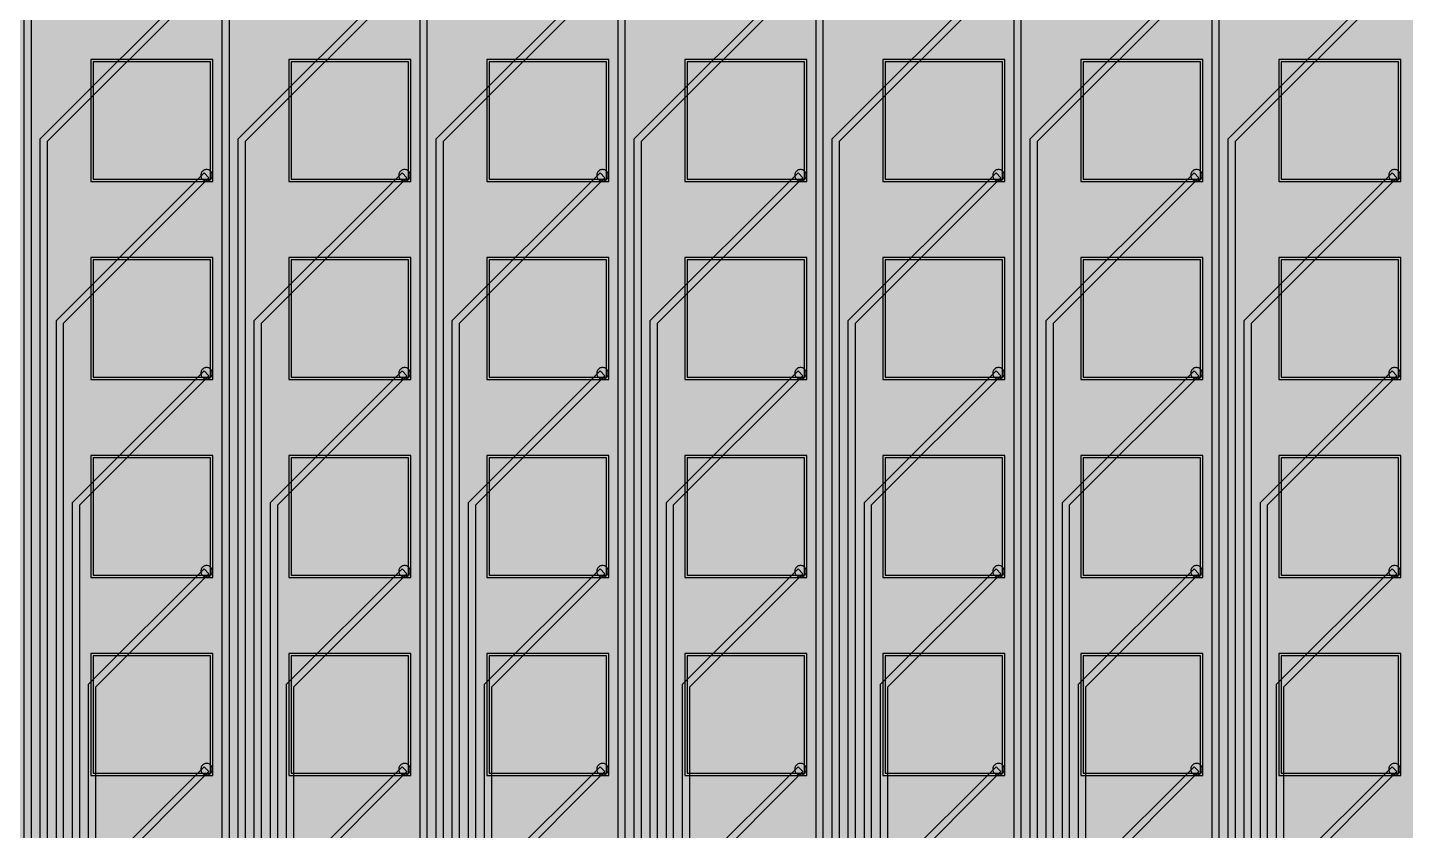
# Model space of a CAD drawing. Header units: metres. Extents: x -7240 to 10960, y -29667 to 1823.
# Drawn here: x 144 to 743, y 996 to 1344 of the extents above; entities that cross this region are included whole.
import ezdxf

# ---------------------------------------------------------------- set-up
doc = ezdxf.new("R2010")
doc.units = ezdxf.units.M
for name, color, linetype in [('Etching', 1, 'CONTINUOUS'), ('EtchingPad', 2, 'CONTINUOUS'), ('Metal1', 4, 'CONTINUOUS'), ('Metal2', 3, 'CONTINUOUS'), ('Polyimide', 7, 'CONTINUOUS')]:
    doc.layers.add(name, color=color, linetype=linetype)

msp = doc.modelspace()

# ---------------------------------------------------------------- hatches: boundary and pattern name
at = {"layer": 'Polyimide'}
msp.add_hatch(color=7, dxfattribs=at).paths.add_polyline_path([(4088.45, -11806.89), (4098.72, -11851.21), (4115.58, -11893.47), (4138.63, -11932.7), (4167.35, -11967.99), (4201.08, -11998.53), (4239.03, -12023.62), (4280.35, -12042.68), (4349.18, -12073.73), (4413.2, -12113.76), (4471.26, -12162.04), (4522.3, -12217.69), (4565.39, -12279.7), (4599.74, -12346.94), (4624.73, -12418.19), (4639.91, -12492.16), (4645, -12567.5), (4639.91, -12642.84), (4624.73, -12716.8), (4599.74, -12788.06), (4565.39, -12855.3), (4522.3, -12917.31), (4471.26, -12972.96), (4413.2, -13021.24), (4349.18, -13061.27), (4280.35, -13092.32), (4239.03, -13111.38), (4201.08, -13136.47), (4167.35, -13167.01), (4138.63, -13202.3), (4115.58, -13241.52), (4098.72, -13283.78), (4088.45, -13328.11), (4085, -13373.48), (4085, -13567.5), (4099.45, -13861.55), (4142.64, -14152.77), (4214.18, -14438.35), (4313.36, -14715.55), (4439.24, -14981.69), (4590.59, -15234.21), (4765.97, -15470.68), (4963.68, -15688.82), (5181.82, -15886.53), (5418.29, -16061.91), (5670.81, -16213.26), (5936.95, -16339.14), (6214.15, -16438.32), (6499.73, -16509.85), (6790.95, -16553.05), (7085, -16567.5), (9960.38, -16567.5), (10038.79, -16571.35), (10116.45, -16582.87), (10192.6, -16601.95), (10266.52, -16628.4), (10337.49, -16661.96), (10404.83, -16702.32), (10467.89, -16749.09), (10526.06, -16801.81), (10578.78, -16859.98), (10625.55, -16923.04), (10665.91, -16990.38), (10699.48, -17061.35), (10725.93, -17135.27), (10745, -17211.43), (10756.52, -17289.08), (10760.38, -17367.5), (10760.38, -21957.3), (10721.61, -22012.91), (10685.97, -22070.59), (10653.58, -22130.14), (10624.53, -22191.39), (10598.92, -22254.16), (10576.82, -22318.25), (10558.3, -22383.46), (10543.41, -22449.6), (10532.21, -22516.46), (10524.72, -22583.84), (10520.97, -22651.53), (10520.97, -22719.32), (10524.72, -22787.01), (10532.21, -22854.38), (10543.41, -22921.24), (10558.3, -22987.38), (10576.82, -23052.6), (10598.92, -23116.68), (10624.53, -23179.45), (10653.58, -23240.71), (10685.97, -23300.26), (10721.61, -23357.93), (10760.38, -23413.54), (10760.38, -28667.5), (10756.52, -28745.91), (10745, -28823.57), (10725.93, -28899.73), (10699.48, -28973.65), (10665.91, -29044.62), (10625.55, -29111.96), (10578.78, -29175.01), (10526.06, -29233.19), (10467.89, -29285.91), (10404.83, -29332.68), (10337.49, -29373.04), (10266.52, -29406.6), (10192.6, -29433.05), (10116.45, -29452.13), (10038.79, -29463.65), (9960.38, -29467.5), (-6239.63, -29467.5), (-6318.04, -29463.65), (-6395.7, -29452.13), (-6471.85, -29433.05), (-6545.77, -29406.6), (-6616.74, -29373.04), (-6684.08, -29332.68), (-6747.14, -29285.91), (-6805.31, -29233.19), (-6858.03, -29175.01), (-6904.8, -29111.96), (-6945.16, -29044.62), (-6978.73, -28973.65), (-7005.18, -28899.73), (-7024.25, -28823.57), (-7035.77, -28745.91), (-7039.63, -28667.5), (-7039.63, -23426.32), (-6999.36, -23370.07), (-6962.33, -23311.63), (-6928.66, -23251.2), (-6898.45, -23188.96), (-6871.81, -23125.12), (-6848.81, -23059.88), (-6829.53, -22993.44), (-6814.04, -22926.02), (-6802.37, -22857.83), (-6794.57, -22789.09), (-6790.67, -22720.02), (-6790.67, -22650.84), (-6794.57, -22581.77), (-6802.37, -22513.03), (-6814.04, -22444.84), (-6829.53, -22377.42), (-6848.81, -22310.98), (-6871.81, -22245.74), (-6898.45, -22181.89), (-6928.66, -22119.66), (-6962.33, -22059.22), (-6999.36, -22000.79), (-7039.63, -21944.54), (-7039.63, -17367.5), (-7035.77, -17289.08), (-7024.25, -17211.43), (-7005.18, -17135.27), (-6978.73, -17061.35), (-6945.16, -16990.38), (-6904.8, -16923.04), (-6858.03, -16859.98), (-6805.31, -16801.81), (-6747.14, -16749.09), (-6684.08, -16702.32), (-6616.74, -16661.96), (-6545.77, -16628.4), (-6471.85, -16601.95), (-6395.7, -16582.87), (-6318.04, -16571.35), (-6239.63, -16567.5), (-3334, -16567.5), (-3039.95, -16553.05), (-2748.73, -16509.85), (-2463.15, -16438.32), (-2185.95, -16339.14), (-1919.81, -16213.26), (-1667.29, -16061.91), (-1430.82, -15886.53), (-1212.68, -15688.82), (-1014.97, -15470.68), (-839.59, -15234.21), (-688.24, -14981.69), (-562.36, -14715.55), (-463.18, -14438.35), (-391.64, -14152.77), (-348.45, -13861.55), (-334, -13567.5), (-334, -13373.48), (-337.45, -13328.11), (-347.72, -13283.78), (-364.58, -13241.52), (-387.63, -13202.3), (-416.35, -13167.01), (-450.08, -13136.47), (-488.03, -13111.38), (-529.35, -13092.32), (-529.35, -13092.32), (-598.18, -13061.27), (-662.2, -13021.24), (-720.26, -12972.96), (-771.3, -12917.31), (-814.39, -12855.3), (-848.74, -12788.06), (-873.73, -12716.8), (-888.91, -12642.84), (-894, -12567.5), (-888.91, -12492.16), (-873.73, -12418.19), (-848.74, -12346.94), (-814.39, -12279.7), (-771.3, -12217.69), (-720.26, -12162.04), (-662.2, -12113.76), (-598.18, -12073.73), (-529.35, -12042.68), (-488.03, -12023.62), (-450.08, -11998.53), (-416.35, -11967.99), (-387.63, -11932.7), (-364.58, -11893.47), (-347.72, -11851.21), (-337.45, -11806.89), (-334, -11761.52), (-334, -11074.31), (-337.45, -11028.94), (-347.72, -10984.62), (-364.58, -10942.36), (-387.63, -10903.13), (-416.35, -10867.84), (-450.08, -10837.3), (-488.03, -10812.21), (-529.35, -10793.16), (-529.35, -10793.16), (-598.18, -10762.1), (-662.2, -10722.07), (-720.26, -10673.8), (-771.3, -10618.15), (-814.39, -10556.13), (-848.74, -10488.89), (-873.73, -10417.64), (-888.91, -10343.67), (-894, -10268.33), (-888.91, -10192.99), (-873.73, -10119.03), (-848.74, -10047.77), (-814.39, -9980.53), (-771.3, -9918.52), (-720.26, -9862.87), (-662.2, -9814.59), (-598.18, -9774.56), (-529.35, -9743.51), (-488.03, -9724.45), (-450.08, -9699.36), (-416.35, -9668.82), (-387.63, -9633.53), (-364.58, -9594.31), (-347.72, -9552.05), (-337.45, -9507.72), (-334, -9462.35), (-334, -8775.14), (-337.45, -8729.78), (-347.72, -8685.45), (-364.58, -8643.19), (-387.63, -8603.96), (-416.35, -8568.68), (-450.08, -8538.14), (-488.03, -8513.05), (-529.35, -8493.99), (-529.35, -8493.99), (-598.18, -8462.94), (-662.2, -8422.91), (-720.26, -8374.63), (-771.3, -8318.98), (-814.39, -8256.97), (-848.74, -8189.73), (-873.73, -8118.47), (-888.91, -8044.5), (-894, -7969.17), (-888.91, -7893.83), (-873.73, -7819.86), (-848.74, -7748.61), (-814.39, -7681.36), (-771.3, -7619.35), (-720.26, -7563.7), (-662.2, -7515.42), (-598.18, -7475.4), (-529.35, -7444.34), (-529.35, -7444.34), (-488.03, -7425.28), (-450.08, -7400.2), (-416.35, -7369.66), (-387.63, -7334.37), (-364.58, -7295.14), (-347.72, -7252.88), (-337.45, -7208.56), (-334, -7163.19), (-334, -6475.98), (-337.45, -6430.61), (-347.72, -6386.29), (-364.58, -6344.02), (-387.63, -6304.8), (-416.35, -6269.51), (-450.08, -6238.97), (-488.03, -6213.88), (-529.35, -6194.82), (-529.35, -6194.82), (-598.18, -6163.77), (-662.2, -6123.74), (-720.26, -6075.46), (-771.3, -6019.81), (-814.39, -5957.8), (-848.74, -5890.56), (-873.73, -5819.31), (-888.91, -5745.34), (-894, -5670), (-888.91, -5594.66), (-873.73, -5520.69), (-848.74, -5449.44), (-814.39, -5382.2), (-771.3, -5320.19), (-720.26, -5264.54), (-662.2, -5216.26), (-598.18, -5176.23), (-529.35, -5145.18), (-529.35, -5145.18), (-488.03, -5126.12), (-450.08, -5101.03), (-416.35, -5070.49), (-387.63, -5035.2), (-364.58, -4995.98), (-347.72, -4953.71), (-337.45, -4909.39), (-334, -4864.02), (-334, 380), (-334, 1522.5), (-289, 1522.5), (-288.78, 1515.63), (-288.1, 1508.79), (-286.98, 1502.02), (-285.42, 1495.32), (-283.43, 1488.75), (-281.01, 1482.32), (-278.17, 1476.06), (-274.93, 1470), (-271.3, 1464.17), (-267.3, 1458.58), (-262.94, 1453.27), (-258.25, 1448.25), (-253.23, 1443.56), (-247.92, 1439.2), (-242.33, 1435.2), (-236.5, 1431.57), (-230.44, 1428.33), (-224.18, 1425.49), (-217.75, 1423.07), (-211.18, 1421.08), (-204.48, 1419.52), (-197.71, 1418.4), (-190.87, 1417.72), (-184, 1417.5), (-177.13, 1417.72), (-170.29, 1418.4), (-163.52, 1419.52), (-156.82, 1421.08), (-150.25, 1423.07), (-143.82, 1425.49), (-137.56, 1428.33), (-131.5, 1431.57), (-125.67, 1435.2), (-120.08, 1439.2), (-114.77, 1443.56), (-109.75, 1448.25), (-105.06, 1453.27), (-100.7, 1458.58), (-96.7, 1464.17), (-93.07, 1470), (-89.83, 1476.06), (-86.99, 1482.32), (-84.57, 1488.75), (-82.58, 1495.32), (-81.02, 1502.02), (-79.9, 1508.79), (-79.22, 1515.63), (-79, 1522.5), (1786, 1522.5), (3835, 1522.5), (3835.21, 1529.04), (3835.86, 1535.55), (3836.92, 1542.01), (3838.41, 1548.38), (3840.31, 1554.64), (3842.61, 1560.77), (3845.31, 1566.73), (3848.4, 1572.5), (3851.85, 1578.06), (3855.66, 1583.38), (3859.82, 1588.43), (3864.29, 1593.21), (3869.07, 1597.68), (3874.12, 1601.84), (3879.44, 1605.65), (3885, 1609.1), (3890.77, 1612.19), (3896.73, 1614.89), (3902.86, 1617.19), (3909.12, 1619.09), (3915.49, 1620.58), (3921.95, 1621.64), (3928.46, 1622.29), (3935, 1622.5), (3941.54, 1622.29), (3948.05, 1621.64), (3954.51, 1620.58), (3960.88, 1619.09), (3967.14, 1617.19), (3973.27, 1614.89), (3979.23, 1612.19), (3985, 1609.1), (3990.56, 1605.65), (3995.88, 1601.84), (4000.93, 1597.68), (4005.71, 1593.21), (4010.18, 1588.43), (4014.34, 1583.38), (4018.15, 1578.06), (4021.6, 1572.5), (4024.69, 1566.73), (4027.39, 1560.77), (4029.69, 1554.64), (4031.59, 1548.38), (4033.08, 1542.01), (4034.14, 1535.55), (4034.79, 1529.04), (4035, 1522.5), (4085, 1522.5), (4085, 380), (4085, 330), (4085, -4864.02), (4088.45, -4909.39), (4098.72, -4953.71), (4115.58, -4995.98), (4138.63, -5035.2), (4167.35, -5070.49), (4201.08, -5101.03), (4239.03, -5126.12), (4280.35, -5145.18), (4280.35, -5145.18), (4349.18, -5176.23), (4413.2, -5216.26), (4471.26, -5264.54), (4522.3, -5320.19), (4565.39, -5382.2), (4599.74, -5449.44), (4624.73, -5520.69), (4639.91, -5594.66), (4645, -5670), (4639.91, -5745.34), (4624.73, -5819.31), (4599.74, -5890.56), (4565.39, -5957.8), (4522.3, -6019.81), (4471.26, -6075.46), (4413.2, -6123.74), (4349.18, -6163.77), (4280.35, -6194.82), (4239.03, -6213.88), (4201.08, -6238.97), (4167.35, -6269.51), (4138.63, -6304.8), (4115.58, -6344.02), (4098.72, -6386.29), (4088.45, -6430.61), (4085, -6475.98), (4085, -11761.52), (4088.45, -11806.89)])

# ---------------------------------------------------------------- linework, layer by layer
at = {"layer": 'Etching'}
for points in [[(219.75, 1280.25), (219.77, 1279.92), (219.84, 1279.6), (219.94, 1279.29), (220.08, 1279), (220.27, 1278.73), (220.48, 1278.48), (220.73, 1278.27), (221, 1278.08), (221.29, 1277.94), (221.6, 1277.84), (221.92, 1277.77), (222.25, 1277.75), (222.58, 1277.77), (222.9, 1277.84), (223.21, 1277.94), (223.5, 1278.08), (223.77, 1278.27), (224.02, 1278.48), (224.23, 1278.73), (224.42, 1279), (224.56, 1279.29), (224.66, 1279.6), (224.73, 1279.92), (224.75, 1280.25), (224.73, 1280.58), (224.66, 1280.9), (224.56, 1281.21), (224.42, 1281.5), (224.23, 1281.77), (224.02, 1282.02), (223.77, 1282.23), (223.5, 1282.42), (223.21, 1282.56), (222.9, 1282.66), (222.58, 1282.73), (222.25, 1282.75), (221.92, 1282.73), (221.6, 1282.66), (221.29, 1282.56), (221, 1282.42), (220.73, 1282.23), (220.48, 1282.02), (220.27, 1281.77), (220.08, 1281.5), (219.94, 1281.21), (219.84, 1280.9), (219.77, 1280.58), (219.75, 1280.25)], [(305.75, 1280.25), (305.77, 1279.92), (305.84, 1279.6), (305.94, 1279.29), (306.08, 1279), (306.27, 1278.73), (306.48, 1278.48), (306.73, 1278.27), (307, 1278.08), (307.29, 1277.94), (307.6, 1277.84), (307.92, 1277.77), (308.25, 1277.75), (308.58, 1277.77), (308.9, 1277.84), (309.21, 1277.94), (309.5, 1278.08), (309.77, 1278.27), (310.02, 1278.48), (310.23, 1278.73), (310.42, 1279), (310.56, 1279.29), (310.66, 1279.6), (310.73, 1279.92), (310.75, 1280.25), (310.73, 1280.58), (310.66, 1280.9), (310.56, 1281.21), (310.42, 1281.5), (310.23, 1281.77), (310.02, 1282.02), (309.77, 1282.23), (309.5, 1282.42), (309.21, 1282.56), (308.9, 1282.66), (308.58, 1282.73), (308.25, 1282.75), (307.92, 1282.73), (307.6, 1282.66), (307.29, 1282.56), (307, 1282.42), (306.73, 1282.23), (306.48, 1282.02), (306.27, 1281.77), (306.08, 1281.5), (305.94, 1281.21), (305.84, 1280.9), (305.77, 1280.58), (305.75, 1280.25)], [(391.75, 1280.25), (391.77, 1279.92), (391.84, 1279.6), (391.94, 1279.29), (392.08, 1279), (392.27, 1278.73), (392.48, 1278.48), (392.73, 1278.27), (393, 1278.08), (393.29, 1277.94), (393.6, 1277.84), (393.92, 1277.77), (394.25, 1277.75), (394.58, 1277.77), (394.9, 1277.84), (395.21, 1277.94), (395.5, 1278.08), (395.77, 1278.27), (396.02, 1278.48), (396.23, 1278.73), (396.42, 1279), (396.56, 1279.29), (396.66, 1279.6), (396.73, 1279.92), (396.75, 1280.25), (396.73, 1280.58), (396.66, 1280.9), (396.56, 1281.21), (396.42, 1281.5), (396.23, 1281.77), (396.02, 1282.02), (395.77, 1282.23), (395.5, 1282.42), (395.21, 1282.56), (394.9, 1282.66), (394.58, 1282.73), (394.25, 1282.75), (393.92, 1282.73), (393.6, 1282.66), (393.29, 1282.56), (393, 1282.42), (392.73, 1282.23), (392.48, 1282.02), (392.27, 1281.77), (392.08, 1281.5), (391.94, 1281.21), (391.84, 1280.9), (391.77, 1280.58), (391.75, 1280.25)], [(477.75, 1280.25), (477.77, 1279.92), (477.84, 1279.6), (477.94, 1279.29), (478.08, 1279), (478.27, 1278.73), (478.48, 1278.48), (478.73, 1278.27), (479, 1278.08), (479.29, 1277.94), (479.6, 1277.84), (479.92, 1277.77), (480.25, 1277.75), (480.58, 1277.77), (480.9, 1277.84), (481.21, 1277.94), (481.5, 1278.08), (481.77, 1278.27), (482.02, 1278.48), (482.23, 1278.73), (482.42, 1279), (482.56, 1279.29), (482.66, 1279.6), (482.73, 1279.92), (482.75, 1280.25), (482.73, 1280.58), (482.66, 1280.9), (482.56, 1281.21), (482.42, 1281.5), (482.23, 1281.77), (482.02, 1282.02), (481.77, 1282.23), (481.5, 1282.42), (481.21, 1282.56), (480.9, 1282.66), (480.58, 1282.73), (480.25, 1282.75), (479.92, 1282.73), (479.6, 1282.66), (479.29, 1282.56), (479, 1282.42), (478.73, 1282.23), (478.48, 1282.02), (478.27, 1281.77), (478.08, 1281.5), (477.94, 1281.21), (477.84, 1280.9), (477.77, 1280.58), (477.75, 1280.25)], [(563.75, 1280.25), (563.77, 1279.92), (563.84, 1279.6), (563.94, 1279.29), (564.08, 1279), (564.27, 1278.73), (564.48, 1278.48), (564.73, 1278.27), (565, 1278.08), (565.29, 1277.94), (565.6, 1277.84), (565.92, 1277.77), (566.25, 1277.75), (566.58, 1277.77), (566.9, 1277.84), (567.21, 1277.94), (567.5, 1278.08), (567.77, 1278.27), (568.02, 1278.48), (568.23, 1278.73), (568.42, 1279), (568.56, 1279.29), (568.66, 1279.6), (568.73, 1279.92), (568.75, 1280.25), (568.73, 1280.58), (568.66, 1280.9), (568.56, 1281.21), (568.42, 1281.5), (568.23, 1281.77), (568.02, 1282.02), (567.77, 1282.23), (567.5, 1282.42), (567.21, 1282.56), (566.9, 1282.66), (566.58, 1282.73), (566.25, 1282.75), (565.92, 1282.73), (565.6, 1282.66), (565.29, 1282.56), (565, 1282.42), (564.73, 1282.23), (564.48, 1282.02), (564.27, 1281.77), (564.08, 1281.5), (563.94, 1281.21), (563.84, 1280.9), (563.77, 1280.58), (563.75, 1280.25)], [(649.75, 1280.25), (649.77, 1279.92), (649.84, 1279.6), (649.94, 1279.29), (650.08, 1279), (650.27, 1278.73), (650.48, 1278.48), (650.73, 1278.27), (651, 1278.08), (651.29, 1277.94), (651.6, 1277.84), (651.92, 1277.77), (652.25, 1277.75), (652.58, 1277.77), (652.9, 1277.84), (653.21, 1277.94), (653.5, 1278.08), (653.77, 1278.27), (654.02, 1278.48), (654.23, 1278.73), (654.42, 1279), (654.56, 1279.29), (654.66, 1279.6), (654.73, 1279.92), (654.75, 1280.25), (654.73, 1280.58), (654.66, 1280.9), (654.56, 1281.21), (654.42, 1281.5), (654.23, 1281.77), (654.02, 1282.02), (653.77, 1282.23), (653.5, 1282.42), (653.21, 1282.56), (652.9, 1282.66), (652.58, 1282.73), (652.25, 1282.75), (651.92, 1282.73), (651.6, 1282.66), (651.29, 1282.56), (651, 1282.42), (650.73, 1282.23), (650.48, 1282.02), (650.27, 1281.77), (650.08, 1281.5), (649.94, 1281.21), (649.84, 1280.9), (649.77, 1280.58), (649.75, 1280.25)], [(735.75, 1280.25), (735.77, 1279.92), (735.84, 1279.6), (735.94, 1279.29), (736.08, 1279), (736.27, 1278.73), (736.48, 1278.48), (736.73, 1278.27), (737, 1278.08), (737.29, 1277.94), (737.6, 1277.84), (737.92, 1277.77), (738.25, 1277.75), (738.58, 1277.77), (738.9, 1277.84), (739.21, 1277.94), (739.5, 1278.08), (739.77, 1278.27), (740.02, 1278.48), (740.23, 1278.73), (740.42, 1279), (740.56, 1279.29), (740.66, 1279.6), (740.73, 1279.92), (740.75, 1280.25), (740.73, 1280.58), (740.66, 1280.9), (740.56, 1281.21), (740.42, 1281.5), (740.23, 1281.77), (740.02, 1282.02), (739.77, 1282.23), (739.5, 1282.42), (739.21, 1282.56), (738.9, 1282.66), (738.58, 1282.73), (738.25, 1282.75), (737.92, 1282.73), (737.6, 1282.66), (737.29, 1282.56), (737, 1282.42), (736.73, 1282.23), (736.48, 1282.02), (736.27, 1281.77), (736.08, 1281.5), (735.94, 1281.21), (735.84, 1280.9), (735.77, 1280.58), (735.75, 1280.25)], [(219.75, 1194.25), (219.77, 1193.92), (219.84, 1193.6), (219.94, 1193.29), (220.08, 1193), (220.27, 1192.73), (220.48, 1192.48), (220.73, 1192.27), (221, 1192.08), (221.29, 1191.94), (221.6, 1191.84), (221.92, 1191.77), (222.25, 1191.75), (222.58, 1191.77), (222.9, 1191.84), (223.21, 1191.94), (223.5, 1192.08), (223.77, 1192.27), (224.02, 1192.48), (224.23, 1192.73), (224.42, 1193), (224.56, 1193.29), (224.66, 1193.6), (224.73, 1193.92), (224.75, 1194.25), (224.73, 1194.58), (224.66, 1194.9), (224.56, 1195.21), (224.42, 1195.5), (224.23, 1195.77), (224.02, 1196.02), (223.77, 1196.23), (223.5, 1196.42), (223.21, 1196.56), (222.9, 1196.66), (222.58, 1196.73), (222.25, 1196.75), (221.92, 1196.73), (221.6, 1196.66), (221.29, 1196.56), (221, 1196.42), (220.73, 1196.23), (220.48, 1196.02), (220.27, 1195.77), (220.08, 1195.5), (219.94, 1195.21), (219.84, 1194.9), (219.77, 1194.58), (219.75, 1194.25)], [(305.75, 1194.25), (305.77, 1193.92), (305.84, 1193.6), (305.94, 1193.29), (306.08, 1193), (306.27, 1192.73), (306.48, 1192.48), (306.73, 1192.27), (307, 1192.08), (307.29, 1191.94), (307.6, 1191.84), (307.92, 1191.77), (308.25, 1191.75), (308.58, 1191.77), (308.9, 1191.84), (309.21, 1191.94), (309.5, 1192.08), (309.77, 1192.27), (310.02, 1192.48), (310.23, 1192.73), (310.42, 1193), (310.56, 1193.29), (310.66, 1193.6), (310.73, 1193.92), (310.75, 1194.25), (310.73, 1194.58), (310.66, 1194.9), (310.56, 1195.21), (310.42, 1195.5), (310.23, 1195.77), (310.02, 1196.02), (309.77, 1196.23), (309.5, 1196.42), (309.21, 1196.56), (308.9, 1196.66), (308.58, 1196.73), (308.25, 1196.75), (307.92, 1196.73), (307.6, 1196.66), (307.29, 1196.56), (307, 1196.42), (306.73, 1196.23), (306.48, 1196.02), (306.27, 1195.77), (306.08, 1195.5), (305.94, 1195.21), (305.84, 1194.9), (305.77, 1194.58), (305.75, 1194.25)], [(391.75, 1194.25), (391.77, 1193.92), (391.84, 1193.6), (391.94, 1193.29), (392.08, 1193), (392.27, 1192.73), (392.48, 1192.48), (392.73, 1192.27), (393, 1192.08), (393.29, 1191.94), (393.6, 1191.84), (393.92, 1191.77), (394.25, 1191.75), (394.58, 1191.77), (394.9, 1191.84), (395.21, 1191.94), (395.5, 1192.08), (395.77, 1192.27), (396.02, 1192.48), (396.23, 1192.73), (396.42, 1193), (396.56, 1193.29), (396.66, 1193.6), (396.73, 1193.92), (396.75, 1194.25), (396.73, 1194.58), (396.66, 1194.9), (396.56, 1195.21), (396.42, 1195.5), (396.23, 1195.77), (396.02, 1196.02), (395.77, 1196.23), (395.5, 1196.42), (395.21, 1196.56), (394.9, 1196.66), (394.58, 1196.73), (394.25, 1196.75), (393.92, 1196.73), (393.6, 1196.66), (393.29, 1196.56), (393, 1196.42), (392.73, 1196.23), (392.48, 1196.02), (392.27, 1195.77), (392.08, 1195.5), (391.94, 1195.21), (391.84, 1194.9), (391.77, 1194.58), (391.75, 1194.25)], [(477.75, 1194.25), (477.77, 1193.92), (477.84, 1193.6), (477.94, 1193.29), (478.08, 1193), (478.27, 1192.73), (478.48, 1192.48), (478.73, 1192.27), (479, 1192.08), (479.29, 1191.94), (479.6, 1191.84), (479.92, 1191.77), (480.25, 1191.75), (480.58, 1191.77), (480.9, 1191.84), (481.21, 1191.94), (481.5, 1192.08), (481.77, 1192.27), (482.02, 1192.48), (482.23, 1192.73), (482.42, 1193), (482.56, 1193.29), (482.66, 1193.6), (482.73, 1193.92), (482.75, 1194.25), (482.73, 1194.58), (482.66, 1194.9), (482.56, 1195.21), (482.42, 1195.5), (482.23, 1195.77), (482.02, 1196.02), (481.77, 1196.23), (481.5, 1196.42), (481.21, 1196.56), (480.9, 1196.66), (480.58, 1196.73), (480.25, 1196.75), (479.92, 1196.73), (479.6, 1196.66), (479.29, 1196.56), (479, 1196.42), (478.73, 1196.23), (478.48, 1196.02), (478.27, 1195.77), (478.08, 1195.5), (477.94, 1195.21), (477.84, 1194.9), (477.77, 1194.58), (477.75, 1194.25)], [(563.75, 1194.25), (563.77, 1193.92), (563.84, 1193.6), (563.94, 1193.29), (564.08, 1193), (564.27, 1192.73), (564.48, 1192.48), (564.73, 1192.27), (565, 1192.08), (565.29, 1191.94), (565.6, 1191.84), (565.92, 1191.77), (566.25, 1191.75), (566.58, 1191.77), (566.9, 1191.84), (567.21, 1191.94), (567.5, 1192.08), (567.77, 1192.27), (568.02, 1192.48), (568.23, 1192.73), (568.42, 1193), (568.56, 1193.29), (568.66, 1193.6), (568.73, 1193.92), (568.75, 1194.25), (568.73, 1194.58), (568.66, 1194.9), (568.56, 1195.21), (568.42, 1195.5), (568.23, 1195.77), (568.02, 1196.02), (567.77, 1196.23), (567.5, 1196.42), (567.21, 1196.56), (566.9, 1196.66), (566.58, 1196.73), (566.25, 1196.75), (565.92, 1196.73), (565.6, 1196.66), (565.29, 1196.56), (565, 1196.42), (564.73, 1196.23), (564.48, 1196.02), (564.27, 1195.77), (564.08, 1195.5), (563.94, 1195.21), (563.84, 1194.9), (563.77, 1194.58), (563.75, 1194.25)], [(649.75, 1194.25), (649.77, 1193.92), (649.84, 1193.6), (649.94, 1193.29), (650.08, 1193), (650.27, 1192.73), (650.48, 1192.48), (650.73, 1192.27), (651, 1192.08), (651.29, 1191.94), (651.6, 1191.84), (651.92, 1191.77), (652.25, 1191.75), (652.58, 1191.77), (652.9, 1191.84), (653.21, 1191.94), (653.5, 1192.08), (653.77, 1192.27), (654.02, 1192.48), (654.23, 1192.73), (654.42, 1193), (654.56, 1193.29), (654.66, 1193.6), (654.73, 1193.92), (654.75, 1194.25), (654.73, 1194.58), (654.66, 1194.9), (654.56, 1195.21), (654.42, 1195.5), (654.23, 1195.77), (654.02, 1196.02), (653.77, 1196.23), (653.5, 1196.42), (653.21, 1196.56), (652.9, 1196.66), (652.58, 1196.73), (652.25, 1196.75), (651.92, 1196.73), (651.6, 1196.66), (651.29, 1196.56), (651, 1196.42), (650.73, 1196.23), (650.48, 1196.02), (650.27, 1195.77), (650.08, 1195.5), (649.94, 1195.21), (649.84, 1194.9), (649.77, 1194.58), (649.75, 1194.25)], [(735.75, 1194.25), (735.77, 1193.92), (735.84, 1193.6), (735.94, 1193.29), (736.08, 1193), (736.27, 1192.73), (736.48, 1192.48), (736.73, 1192.27), (737, 1192.08), (737.29, 1191.94), (737.6, 1191.84), (737.92, 1191.77), (738.25, 1191.75), (738.58, 1191.77), (738.9, 1191.84), (739.21, 1191.94), (739.5, 1192.08), (739.77, 1192.27), (740.02, 1192.48), (740.23, 1192.73), (740.42, 1193), (740.56, 1193.29), (740.66, 1193.6), (740.73, 1193.92), (740.75, 1194.25), (740.73, 1194.58), (740.66, 1194.9), (740.56, 1195.21), (740.42, 1195.5), (740.23, 1195.77), (740.02, 1196.02), (739.77, 1196.23), (739.5, 1196.42), (739.21, 1196.56), (738.9, 1196.66), (738.58, 1196.73), (738.25, 1196.75), (737.92, 1196.73), (737.6, 1196.66), (737.29, 1196.56), (737, 1196.42), (736.73, 1196.23), (736.48, 1196.02), (736.27, 1195.77), (736.08, 1195.5), (735.94, 1195.21), (735.84, 1194.9), (735.77, 1194.58), (735.75, 1194.25)], [(219.75, 1108.25), (219.77, 1107.92), (219.84, 1107.6), (219.94, 1107.29), (220.08, 1107), (220.27, 1106.73), (220.48, 1106.48), (220.73, 1106.27), (221, 1106.08), (221.29, 1105.94), (221.6, 1105.84), (221.92, 1105.77), (222.25, 1105.75), (222.58, 1105.77), (222.9, 1105.84), (223.21, 1105.94), (223.5, 1106.08), (223.77, 1106.27), (224.02, 1106.48), (224.23, 1106.73), (224.42, 1107), (224.56, 1107.29), (224.66, 1107.6), (224.73, 1107.92), (224.75, 1108.25), (224.73, 1108.58), (224.66, 1108.9), (224.56, 1109.21), (224.42, 1109.5), (224.23, 1109.77), (224.02, 1110.02), (223.77, 1110.23), (223.5, 1110.42), (223.21, 1110.56), (222.9, 1110.66), (222.58, 1110.73), (222.25, 1110.75), (221.92, 1110.73), (221.6, 1110.66), (221.29, 1110.56), (221, 1110.42), (220.73, 1110.23), (220.48, 1110.02), (220.27, 1109.77), (220.08, 1109.5), (219.94, 1109.21), (219.84, 1108.9), (219.77, 1108.58), (219.75, 1108.25)], [(305.75, 1108.25), (305.77, 1107.92), (305.84, 1107.6), (305.94, 1107.29), (306.08, 1107), (306.27, 1106.73), (306.48, 1106.48), (306.73, 1106.27), (307, 1106.08), (307.29, 1105.94), (307.6, 1105.84), (307.92, 1105.77), (308.25, 1105.75), (308.58, 1105.77), (308.9, 1105.84), (309.21, 1105.94), (309.5, 1106.08), (309.77, 1106.27), (310.02, 1106.48), (310.23, 1106.73), (310.42, 1107), (310.56, 1107.29), (310.66, 1107.6), (310.73, 1107.92), (310.75, 1108.25), (310.73, 1108.58), (310.66, 1108.9), (310.56, 1109.21), (310.42, 1109.5), (310.23, 1109.77), (310.02, 1110.02), (309.77, 1110.23), (309.5, 1110.42), (309.21, 1110.56), (308.9, 1110.66), (308.58, 1110.73), (308.25, 1110.75), (307.92, 1110.73), (307.6, 1110.66), (307.29, 1110.56), (307, 1110.42), (306.73, 1110.23), (306.48, 1110.02), (306.27, 1109.77), (306.08, 1109.5), (305.94, 1109.21), (305.84, 1108.9), (305.77, 1108.58), (305.75, 1108.25)], [(391.75, 1108.25), (391.77, 1107.92), (391.84, 1107.6), (391.94, 1107.29), (392.08, 1107), (392.27, 1106.73), (392.48, 1106.48), (392.73, 1106.27), (393, 1106.08), (393.29, 1105.94), (393.6, 1105.84), (393.92, 1105.77), (394.25, 1105.75), (394.58, 1105.77), (394.9, 1105.84), (395.21, 1105.94), (395.5, 1106.08), (395.77, 1106.27), (396.02, 1106.48), (396.23, 1106.73), (396.42, 1107), (396.56, 1107.29), (396.66, 1107.6), (396.73, 1107.92), (396.75, 1108.25), (396.73, 1108.58), (396.66, 1108.9), (396.56, 1109.21), (396.42, 1109.5), (396.23, 1109.77), (396.02, 1110.02), (395.77, 1110.23), (395.5, 1110.42), (395.21, 1110.56), (394.9, 1110.66), (394.58, 1110.73), (394.25, 1110.75), (393.92, 1110.73), (393.6, 1110.66), (393.29, 1110.56), (393, 1110.42), (392.73, 1110.23), (392.48, 1110.02), (392.27, 1109.77), (392.08, 1109.5), (391.94, 1109.21), (391.84, 1108.9), (391.77, 1108.58), (391.75, 1108.25)], [(477.75, 1108.25), (477.77, 1107.92), (477.84, 1107.6), (477.94, 1107.29), (478.08, 1107), (478.27, 1106.73), (478.48, 1106.48), (478.73, 1106.27), (479, 1106.08), (479.29, 1105.94), (479.6, 1105.84), (479.92, 1105.77), (480.25, 1105.75), (480.58, 1105.77), (480.9, 1105.84), (481.21, 1105.94), (481.5, 1106.08), (481.77, 1106.27), (482.02, 1106.48), (482.23, 1106.73), (482.42, 1107), (482.56, 1107.29), (482.66, 1107.6), (482.73, 1107.92), (482.75, 1108.25), (482.73, 1108.58), (482.66, 1108.9), (482.56, 1109.21), (482.42, 1109.5), (482.23, 1109.77), (482.02, 1110.02), (481.77, 1110.23), (481.5, 1110.42), (481.21, 1110.56), (480.9, 1110.66), (480.58, 1110.73), (480.25, 1110.75), (479.92, 1110.73), (479.6, 1110.66), (479.29, 1110.56), (479, 1110.42), (478.73, 1110.23), (478.48, 1110.02), (478.27, 1109.77), (478.08, 1109.5), (477.94, 1109.21), (477.84, 1108.9), (477.77, 1108.58), (477.75, 1108.25)], [(563.75, 1108.25), (563.77, 1107.92), (563.84, 1107.6), (563.94, 1107.29), (564.08, 1107), (564.27, 1106.73), (564.48, 1106.48), (564.73, 1106.27), (565, 1106.08), (565.29, 1105.94), (565.6, 1105.84), (565.92, 1105.77), (566.25, 1105.75), (566.58, 1105.77), (566.9, 1105.84), (567.21, 1105.94), (567.5, 1106.08), (567.77, 1106.27), (568.02, 1106.48), (568.23, 1106.73), (568.42, 1107), (568.56, 1107.29), (568.66, 1107.6), (568.73, 1107.92), (568.75, 1108.25), (568.73, 1108.58), (568.66, 1108.9), (568.56, 1109.21), (568.42, 1109.5), (568.23, 1109.77), (568.02, 1110.02), (567.77, 1110.23), (567.5, 1110.42), (567.21, 1110.56), (566.9, 1110.66), (566.58, 1110.73), (566.25, 1110.75), (565.92, 1110.73), (565.6, 1110.66), (565.29, 1110.56), (565, 1110.42), (564.73, 1110.23), (564.48, 1110.02), (564.27, 1109.77), (564.08, 1109.5), (563.94, 1109.21), (563.84, 1108.9), (563.77, 1108.58), (563.75, 1108.25)], [(649.75, 1108.25), (649.77, 1107.92), (649.84, 1107.6), (649.94, 1107.29), (650.08, 1107), (650.27, 1106.73), (650.48, 1106.48), (650.73, 1106.27), (651, 1106.08), (651.29, 1105.94), (651.6, 1105.84), (651.92, 1105.77), (652.25, 1105.75), (652.58, 1105.77), (652.9, 1105.84), (653.21, 1105.94), (653.5, 1106.08), (653.77, 1106.27), (654.02, 1106.48), (654.23, 1106.73), (654.42, 1107), (654.56, 1107.29), (654.66, 1107.6), (654.73, 1107.92), (654.75, 1108.25), (654.73, 1108.58), (654.66, 1108.9), (654.56, 1109.21), (654.42, 1109.5), (654.23, 1109.77), (654.02, 1110.02), (653.77, 1110.23), (653.5, 1110.42), (653.21, 1110.56), (652.9, 1110.66), (652.58, 1110.73), (652.25, 1110.75), (651.92, 1110.73), (651.6, 1110.66), (651.29, 1110.56), (651, 1110.42), (650.73, 1110.23), (650.48, 1110.02), (650.27, 1109.77), (650.08, 1109.5), (649.94, 1109.21), (649.84, 1108.9), (649.77, 1108.58), (649.75, 1108.25)], [(735.75, 1108.25), (735.77, 1107.92), (735.84, 1107.6), (735.94, 1107.29), (736.08, 1107), (736.27, 1106.73), (736.48, 1106.48), (736.73, 1106.27), (737, 1106.08), (737.29, 1105.94), (737.6, 1105.84), (737.92, 1105.77), (738.25, 1105.75), (738.58, 1105.77), (738.9, 1105.84), (739.21, 1105.94), (739.5, 1106.08), (739.77, 1106.27), (740.02, 1106.48), (740.23, 1106.73), (740.42, 1107), (740.56, 1107.29), (740.66, 1107.6), (740.73, 1107.92), (740.75, 1108.25), (740.73, 1108.58), (740.66, 1108.9), (740.56, 1109.21), (740.42, 1109.5), (740.23, 1109.77), (740.02, 1110.02), (739.77, 1110.23), (739.5, 1110.42), (739.21, 1110.56), (738.9, 1110.66), (738.58, 1110.73), (738.25, 1110.75), (737.92, 1110.73), (737.6, 1110.66), (737.29, 1110.56), (737, 1110.42), (736.73, 1110.23), (736.48, 1110.02), (736.27, 1109.77), (736.08, 1109.5), (735.94, 1109.21), (735.84, 1108.9), (735.77, 1108.58), (735.75, 1108.25)], [(219.75, 1022.25), (219.77, 1021.92), (219.84, 1021.6), (219.94, 1021.29), (220.08, 1021), (220.27, 1020.73), (220.48, 1020.48), (220.73, 1020.27), (221, 1020.08), (221.29, 1019.94), (221.6, 1019.84), (221.92, 1019.77), (222.25, 1019.75), (222.58, 1019.77), (222.9, 1019.84), (223.21, 1019.94), (223.5, 1020.08), (223.77, 1020.27), (224.02, 1020.48), (224.23, 1020.73), (224.42, 1021), (224.56, 1021.29), (224.66, 1021.6), (224.73, 1021.92), (224.75, 1022.25), (224.73, 1022.58), (224.66, 1022.9), (224.56, 1023.21), (224.42, 1023.5), (224.23, 1023.77), (224.02, 1024.02), (223.77, 1024.23), (223.5, 1024.42), (223.21, 1024.56), (222.9, 1024.66), (222.58, 1024.73), (222.25, 1024.75), (221.92, 1024.73), (221.6, 1024.66), (221.29, 1024.56), (221, 1024.42), (220.73, 1024.23), (220.48, 1024.02), (220.27, 1023.77), (220.08, 1023.5), (219.94, 1023.21), (219.84, 1022.9), (219.77, 1022.58), (219.75, 1022.25)], [(305.75, 1022.25), (305.77, 1021.92), (305.84, 1021.6), (305.94, 1021.29), (306.08, 1021), (306.27, 1020.73), (306.48, 1020.48), (306.73, 1020.27), (307, 1020.08), (307.29, 1019.94), (307.6, 1019.84), (307.92, 1019.77), (308.25, 1019.75), (308.58, 1019.77), (308.9, 1019.84), (309.21, 1019.94), (309.5, 1020.08), (309.77, 1020.27), (310.02, 1020.48), (310.23, 1020.73), (310.42, 1021), (310.56, 1021.29), (310.66, 1021.6), (310.73, 1021.92), (310.75, 1022.25), (310.73, 1022.58), (310.66, 1022.9), (310.56, 1023.21), (310.42, 1023.5), (310.23, 1023.77), (310.02, 1024.02), (309.77, 1024.23), (309.5, 1024.42), (309.21, 1024.56), (308.9, 1024.66), (308.58, 1024.73), (308.25, 1024.75), (307.92, 1024.73), (307.6, 1024.66), (307.29, 1024.56), (307, 1024.42), (306.73, 1024.23), (306.48, 1024.02), (306.27, 1023.77), (306.08, 1023.5), (305.94, 1023.21), (305.84, 1022.9), (305.77, 1022.58), (305.75, 1022.25)], [(391.75, 1022.25), (391.77, 1021.92), (391.84, 1021.6), (391.94, 1021.29), (392.08, 1021), (392.27, 1020.73), (392.48, 1020.48), (392.73, 1020.27), (393, 1020.08), (393.29, 1019.94), (393.6, 1019.84), (393.92, 1019.77), (394.25, 1019.75), (394.58, 1019.77), (394.9, 1019.84), (395.21, 1019.94), (395.5, 1020.08), (395.77, 1020.27), (396.02, 1020.48), (396.23, 1020.73), (396.42, 1021), (396.56, 1021.29), (396.66, 1021.6), (396.73, 1021.92), (396.75, 1022.25), (396.73, 1022.58), (396.66, 1022.9), (396.56, 1023.21), (396.42, 1023.5), (396.23, 1023.77), (396.02, 1024.02), (395.77, 1024.23), (395.5, 1024.42), (395.21, 1024.56), (394.9, 1024.66), (394.58, 1024.73), (394.25, 1024.75), (393.92, 1024.73), (393.6, 1024.66), (393.29, 1024.56), (393, 1024.42), (392.73, 1024.23), (392.48, 1024.02), (392.27, 1023.77), (392.08, 1023.5), (391.94, 1023.21), (391.84, 1022.9), (391.77, 1022.58), (391.75, 1022.25)], [(477.75, 1022.25), (477.77, 1021.92), (477.84, 1021.6), (477.94, 1021.29), (478.08, 1021), (478.27, 1020.73), (478.48, 1020.48), (478.73, 1020.27), (479, 1020.08), (479.29, 1019.94), (479.6, 1019.84), (479.92, 1019.77), (480.25, 1019.75), (480.58, 1019.77), (480.9, 1019.84), (481.21, 1019.94), (481.5, 1020.08), (481.77, 1020.27), (482.02, 1020.48), (482.23, 1020.73), (482.42, 1021), (482.56, 1021.29), (482.66, 1021.6), (482.73, 1021.92), (482.75, 1022.25), (482.73, 1022.58), (482.66, 1022.9), (482.56, 1023.21), (482.42, 1023.5), (482.23, 1023.77), (482.02, 1024.02), (481.77, 1024.23), (481.5, 1024.42), (481.21, 1024.56), (480.9, 1024.66), (480.58, 1024.73), (480.25, 1024.75), (479.92, 1024.73), (479.6, 1024.66), (479.29, 1024.56), (479, 1024.42), (478.73, 1024.23), (478.48, 1024.02), (478.27, 1023.77), (478.08, 1023.5), (477.94, 1023.21), (477.84, 1022.9), (477.77, 1022.58), (477.75, 1022.25)], [(563.75, 1022.25), (563.77, 1021.92), (563.84, 1021.6), (563.94, 1021.29), (564.08, 1021), (564.27, 1020.73), (564.48, 1020.48), (564.73, 1020.27), (565, 1020.08), (565.29, 1019.94), (565.6, 1019.84), (565.92, 1019.77), (566.25, 1019.75), (566.58, 1019.77), (566.9, 1019.84), (567.21, 1019.94), (567.5, 1020.08), (567.77, 1020.27), (568.02, 1020.48), (568.23, 1020.73), (568.42, 1021), (568.56, 1021.29), (568.66, 1021.6), (568.73, 1021.92), (568.75, 1022.25), (568.73, 1022.58), (568.66, 1022.9), (568.56, 1023.21), (568.42, 1023.5), (568.23, 1023.77), (568.02, 1024.02), (567.77, 1024.23), (567.5, 1024.42), (567.21, 1024.56), (566.9, 1024.66), (566.58, 1024.73), (566.25, 1024.75), (565.92, 1024.73), (565.6, 1024.66), (565.29, 1024.56), (565, 1024.42), (564.73, 1024.23), (564.48, 1024.02), (564.27, 1023.77), (564.08, 1023.5), (563.94, 1023.21), (563.84, 1022.9), (563.77, 1022.58), (563.75, 1022.25)], [(649.75, 1022.25), (649.77, 1021.92), (649.84, 1021.6), (649.94, 1021.29), (650.08, 1021), (650.27, 1020.73), (650.48, 1020.48), (650.73, 1020.27), (651, 1020.08), (651.29, 1019.94), (651.6, 1019.84), (651.92, 1019.77), (652.25, 1019.75), (652.58, 1019.77), (652.9, 1019.84), (653.21, 1019.94), (653.5, 1020.08), (653.77, 1020.27), (654.02, 1020.48), (654.23, 1020.73), (654.42, 1021), (654.56, 1021.29), (654.66, 1021.6), (654.73, 1021.92), (654.75, 1022.25), (654.73, 1022.58), (654.66, 1022.9), (654.56, 1023.21), (654.42, 1023.5), (654.23, 1023.77), (654.02, 1024.02), (653.77, 1024.23), (653.5, 1024.42), (653.21, 1024.56), (652.9, 1024.66), (652.58, 1024.73), (652.25, 1024.75), (651.92, 1024.73), (651.6, 1024.66), (651.29, 1024.56), (651, 1024.42), (650.73, 1024.23), (650.48, 1024.02), (650.27, 1023.77), (650.08, 1023.5), (649.94, 1023.21), (649.84, 1022.9), (649.77, 1022.58), (649.75, 1022.25)], [(735.75, 1022.25), (735.77, 1021.92), (735.84, 1021.6), (735.94, 1021.29), (736.08, 1021), (736.27, 1020.73), (736.48, 1020.48), (736.73, 1020.27), (737, 1020.08), (737.29, 1019.94), (737.6, 1019.84), (737.92, 1019.77), (738.25, 1019.75), (738.58, 1019.77), (738.9, 1019.84), (739.21, 1019.94), (739.5, 1020.08), (739.77, 1020.27), (740.02, 1020.48), (740.23, 1020.73), (740.42, 1021), (740.56, 1021.29), (740.66, 1021.6), (740.73, 1021.92), (740.75, 1022.25), (740.73, 1022.58), (740.66, 1022.9), (740.56, 1023.21), (740.42, 1023.5), (740.23, 1023.77), (740.02, 1024.02), (739.77, 1024.23), (739.5, 1024.42), (739.21, 1024.56), (738.9, 1024.66), (738.58, 1024.73), (738.25, 1024.75), (737.92, 1024.73), (737.6, 1024.66), (737.29, 1024.56), (737, 1024.42), (736.73, 1024.23), (736.48, 1024.02), (736.27, 1023.77), (736.08, 1023.5), (735.94, 1023.21), (735.84, 1022.9), (735.77, 1022.58), (735.75, 1022.25)]]:
    msp.add_lwpolyline(points, close=True, dxfattribs=at)
at = {"layer": 'EtchingPad'}
for points in [[(224, 1329.5), (173, 1329.5), (173, 1278.5), (224, 1278.5), (224, 1329.5)], [(310, 1329.5), (259, 1329.5), (259, 1278.5), (310, 1278.5), (310, 1329.5)], [(396, 1329.5), (345, 1329.5), (345, 1278.5), (396, 1278.5), (396, 1329.5)], [(482, 1329.5), (431, 1329.5), (431, 1278.5), (482, 1278.5), (482, 1329.5)], [(568, 1329.5), (517, 1329.5), (517, 1278.5), (568, 1278.5), (568, 1329.5)], [(654, 1329.5), (603, 1329.5), (603, 1278.5), (654, 1278.5), (654, 1329.5)], [(740, 1329.5), (689, 1329.5), (689, 1278.5), (740, 1278.5), (740, 1329.5)], [(224, 1243.5), (173, 1243.5), (173, 1192.5), (224, 1192.5), (224, 1243.5)], [(310, 1243.5), (259, 1243.5), (259, 1192.5), (310, 1192.5), (310, 1243.5)], [(396, 1243.5), (345, 1243.5), (345, 1192.5), (396, 1192.5), (396, 1243.5)], [(482, 1243.5), (431, 1243.5), (431, 1192.5), (482, 1192.5), (482, 1243.5)], [(568, 1243.5), (517, 1243.5), (517, 1192.5), (568, 1192.5), (568, 1243.5)], [(654, 1243.5), (603, 1243.5), (603, 1192.5), (654, 1192.5), (654, 1243.5)], [(740, 1243.5), (689, 1243.5), (689, 1192.5), (740, 1192.5), (740, 1243.5)], [(224, 1157.5), (173, 1157.5), (173, 1106.5), (224, 1106.5), (224, 1157.5)], [(310, 1157.5), (259, 1157.5), (259, 1106.5), (310, 1106.5), (310, 1157.5)], [(396, 1157.5), (345, 1157.5), (345, 1106.5), (396, 1106.5), (396, 1157.5)], [(482, 1157.5), (431, 1157.5), (431, 1106.5), (482, 1106.5), (482, 1157.5)], [(568, 1157.5), (517, 1157.5), (517, 1106.5), (568, 1106.5), (568, 1157.5)], [(654, 1157.5), (603, 1157.5), (603, 1106.5), (654, 1106.5), (654, 1157.5)], [(740, 1157.5), (689, 1157.5), (689, 1106.5), (740, 1106.5), (740, 1157.5)], [(224, 1071.5), (173, 1071.5), (173, 1020.5), (224, 1020.5), (224, 1071.5)], [(310, 1071.5), (259, 1071.5), (259, 1020.5), (310, 1020.5), (310, 1071.5)], [(396, 1071.5), (345, 1071.5), (345, 1020.5), (396, 1020.5), (396, 1071.5)], [(482, 1071.5), (431, 1071.5), (431, 1020.5), (482, 1020.5), (482, 1071.5)], [(568, 1071.5), (517, 1071.5), (517, 1020.5), (568, 1020.5), (568, 1071.5)], [(654, 1071.5), (603, 1071.5), (603, 1020.5), (654, 1020.5), (654, 1071.5)], [(740, 1071.5), (689, 1071.5), (689, 1020.5), (740, 1020.5), (740, 1071.5)]]:
    msp.add_lwpolyline(points, close=True, dxfattribs=at)
at = {"layer": 'Metal1'}
for points in [[(223.31, 1451.19), (146, 1373.88), (146, 474.81), (136.88, 465.69), (134.76, 467.81), (143, 476.05), (143, 1375.12), (221.19, 1453.31)], [(309.31, 1451.19), (232, 1373.88), (232, 474.81), (222.88, 465.69), (220.76, 467.81), (229, 476.05), (229, 1375.12), (307.19, 1453.31)], [(395.31, 1451.19), (318, 1373.88), (318, 474.81), (308.88, 465.69), (306.76, 467.81), (315, 476.05), (315, 1375.12), (393.19, 1453.31)], [(481.31, 1451.19), (404, 1373.88), (404, 474.81), (394.88, 465.69), (392.76, 467.81), (401, 476.05), (401, 1375.12), (479.19, 1453.31)], [(567.31, 1451.19), (490, 1373.88), (490, 474.81), (480.88, 465.69), (478.76, 467.81), (487, 476.05), (487, 1375.12), (565.19, 1453.31)], [(653.31, 1451.19), (576, 1373.88), (576, 474.81), (566.88, 465.69), (564.76, 467.81), (573, 476.05), (573, 1375.12), (651.19, 1453.31)], [(739.31, 1451.19), (662, 1373.88), (662, 474.81), (652.88, 465.69), (650.76, 467.81), (659, 476.05), (659, 1375.12), (737.19, 1453.31)], [(150, 430), (150, 1296.12), (221.19, 1367.31), (223.31, 1365.19), (153, 1294.88), (153, 430)], [(236, 430), (236, 1296.12), (307.19, 1367.31), (309.31, 1365.19), (239, 1294.88), (239, 430)], [(322, 430), (322, 1296.12), (393.19, 1367.31), (395.31, 1365.19), (325, 1294.88), (325, 430)], [(408, 430), (408, 1296.12), (479.19, 1367.31), (481.31, 1365.19), (411, 1294.88), (411, 430)], [(494, 430), (494, 1296.12), (565.19, 1367.31), (567.31, 1365.19), (497, 1294.88), (497, 430)], [(580, 430), (580, 1296.12), (651.19, 1367.31), (653.31, 1365.19), (583, 1294.88), (583, 430)], [(666, 430), (666, 1296.12), (737.19, 1367.31), (739.31, 1365.19), (669, 1294.88), (669, 430)], [(157, 430), (157, 1217.12), (221.19, 1281.31), (223.31, 1279.19), (160, 1215.88), (160, 430)], [(243, 430), (243, 1217.12), (307.19, 1281.31), (309.31, 1279.19), (246, 1215.88), (246, 430)], [(329, 430), (329, 1217.12), (393.19, 1281.31), (395.31, 1279.19), (332, 1215.88), (332, 430)], [(415, 430), (415, 1217.12), (479.19, 1281.31), (481.31, 1279.19), (418, 1215.88), (418, 430)], [(501, 430), (501, 1217.12), (565.19, 1281.31), (567.31, 1279.19), (504, 1215.88), (504, 430)], [(587, 430), (587, 1217.12), (651.19, 1281.31), (653.31, 1279.19), (590, 1215.88), (590, 430)], [(673, 430), (673, 1217.12), (737.19, 1281.31), (739.31, 1279.19), (676, 1215.88), (676, 430)], [(164, 430), (164, 1138.12), (221.19, 1195.31), (223.31, 1193.19), (167, 1136.88), (167, 430)], [(250, 430), (250, 1138.12), (307.19, 1195.31), (309.31, 1193.19), (253, 1136.88), (253, 430)], [(336, 430), (336, 1138.12), (393.19, 1195.31), (395.31, 1193.19), (339, 1136.88), (339, 430)], [(422, 430), (422, 1138.12), (479.19, 1195.31), (481.31, 1193.19), (425, 1136.88), (425, 430)], [(508, 430), (508, 1138.12), (565.19, 1195.31), (567.31, 1193.19), (511, 1136.88), (511, 430)], [(594, 430), (594, 1138.12), (651.19, 1195.31), (653.31, 1193.19), (597, 1136.88), (597, 430)], [(680, 430), (680, 1138.12), (737.19, 1195.31), (739.31, 1193.19), (683, 1136.88), (683, 430)], [(171, 430), (171, 1059.12), (221.19, 1109.31), (223.31, 1107.19), (174, 1057.88), (174, 430)], [(257, 430), (257, 1059.12), (307.19, 1109.31), (309.31, 1107.19), (260, 1057.88), (260, 430)], [(343, 430), (343, 1059.12), (393.19, 1109.31), (395.31, 1107.19), (346, 1057.88), (346, 430)], [(429, 430), (429, 1059.12), (479.19, 1109.31), (481.31, 1107.19), (432, 1057.88), (432, 430)], [(515, 430), (515, 1059.12), (565.19, 1109.31), (567.31, 1107.19), (518, 1057.88), (518, 430)], [(601, 430), (601, 1059.12), (651.19, 1109.31), (653.31, 1107.19), (604, 1057.88), (604, 430)], [(687, 430), (687, 1059.12), (737.19, 1109.31), (739.31, 1107.19), (690, 1057.88), (690, 430)], [(178, 430), (178, 980.12), (221.19, 1023.31), (223.31, 1021.19), (181, 978.88), (181, 430)], [(264, 430), (264, 980.12), (307.19, 1023.31), (309.31, 1021.19), (267, 978.88), (267, 430)], [(350, 430), (350, 980.12), (393.19, 1023.31), (395.31, 1021.19), (353, 978.88), (353, 430)], [(436, 430), (436, 980.12), (479.19, 1023.31), (481.31, 1021.19), (439, 978.88), (439, 430)], [(522, 430), (522, 980.12), (565.19, 1023.31), (567.31, 1021.19), (525, 978.88), (525, 430)], [(608, 430), (608, 980.12), (651.19, 1023.31), (653.31, 1021.19), (611, 978.88), (611, 430)], [(694, 430), (694, 980.12), (737.19, 1023.31), (739.31, 1021.19), (697, 978.88), (697, 430)]]:
    msp.add_lwpolyline(points, close=True, dxfattribs=at)
at = {"layer": 'Metal2'}
for points in [[(225, 1330.5), (172, 1330.5), (172, 1277.5), (225, 1277.5), (225, 1330.5)], [(311, 1330.5), (258, 1330.5), (258, 1277.5), (311, 1277.5), (311, 1330.5)], [(397, 1330.5), (344, 1330.5), (344, 1277.5), (397, 1277.5), (397, 1330.5)], [(483, 1330.5), (430, 1330.5), (430, 1277.5), (483, 1277.5), (483, 1330.5)], [(569, 1330.5), (516, 1330.5), (516, 1277.5), (569, 1277.5), (569, 1330.5)], [(655, 1330.5), (602, 1330.5), (602, 1277.5), (655, 1277.5), (655, 1330.5)], [(741, 1330.5), (688, 1330.5), (688, 1277.5), (741, 1277.5), (741, 1330.5)], [(225, 1244.5), (172, 1244.5), (172, 1191.5), (225, 1191.5), (225, 1244.5)], [(311, 1244.5), (258, 1244.5), (258, 1191.5), (311, 1191.5), (311, 1244.5)], [(397, 1244.5), (344, 1244.5), (344, 1191.5), (397, 1191.5), (397, 1244.5)], [(483, 1244.5), (430, 1244.5), (430, 1191.5), (483, 1191.5), (483, 1244.5)], [(569, 1244.5), (516, 1244.5), (516, 1191.5), (569, 1191.5), (569, 1244.5)], [(655, 1244.5), (602, 1244.5), (602, 1191.5), (655, 1191.5), (655, 1244.5)], [(741, 1244.5), (688, 1244.5), (688, 1191.5), (741, 1191.5), (741, 1244.5)], [(225, 1158.5), (172, 1158.5), (172, 1105.5), (225, 1105.5), (225, 1158.5)], [(311, 1158.5), (258, 1158.5), (258, 1105.5), (311, 1105.5), (311, 1158.5)], [(397, 1158.5), (344, 1158.5), (344, 1105.5), (397, 1105.5), (397, 1158.5)], [(483, 1158.5), (430, 1158.5), (430, 1105.5), (483, 1105.5), (483, 1158.5)], [(569, 1158.5), (516, 1158.5), (516, 1105.5), (569, 1105.5), (569, 1158.5)], [(655, 1158.5), (602, 1158.5), (602, 1105.5), (655, 1105.5), (655, 1158.5)], [(741, 1158.5), (688, 1158.5), (688, 1105.5), (741, 1105.5), (741, 1158.5)], [(225, 1072.5), (172, 1072.5), (172, 1019.5), (225, 1019.5), (225, 1072.5)], [(311, 1072.5), (258, 1072.5), (258, 1019.5), (311, 1019.5), (311, 1072.5)], [(397, 1072.5), (344, 1072.5), (344, 1019.5), (397, 1019.5), (397, 1072.5)], [(483, 1072.5), (430, 1072.5), (430, 1019.5), (483, 1019.5), (483, 1072.5)], [(569, 1072.5), (516, 1072.5), (516, 1019.5), (569, 1019.5), (569, 1072.5)], [(655, 1072.5), (602, 1072.5), (602, 1019.5), (655, 1019.5), (655, 1072.5)], [(741, 1072.5), (688, 1072.5), (688, 1019.5), (741, 1019.5), (741, 1072.5)]]:
    msp.add_lwpolyline(points, close=True, dxfattribs=at)

doc.saveas('drawing.dxf')
